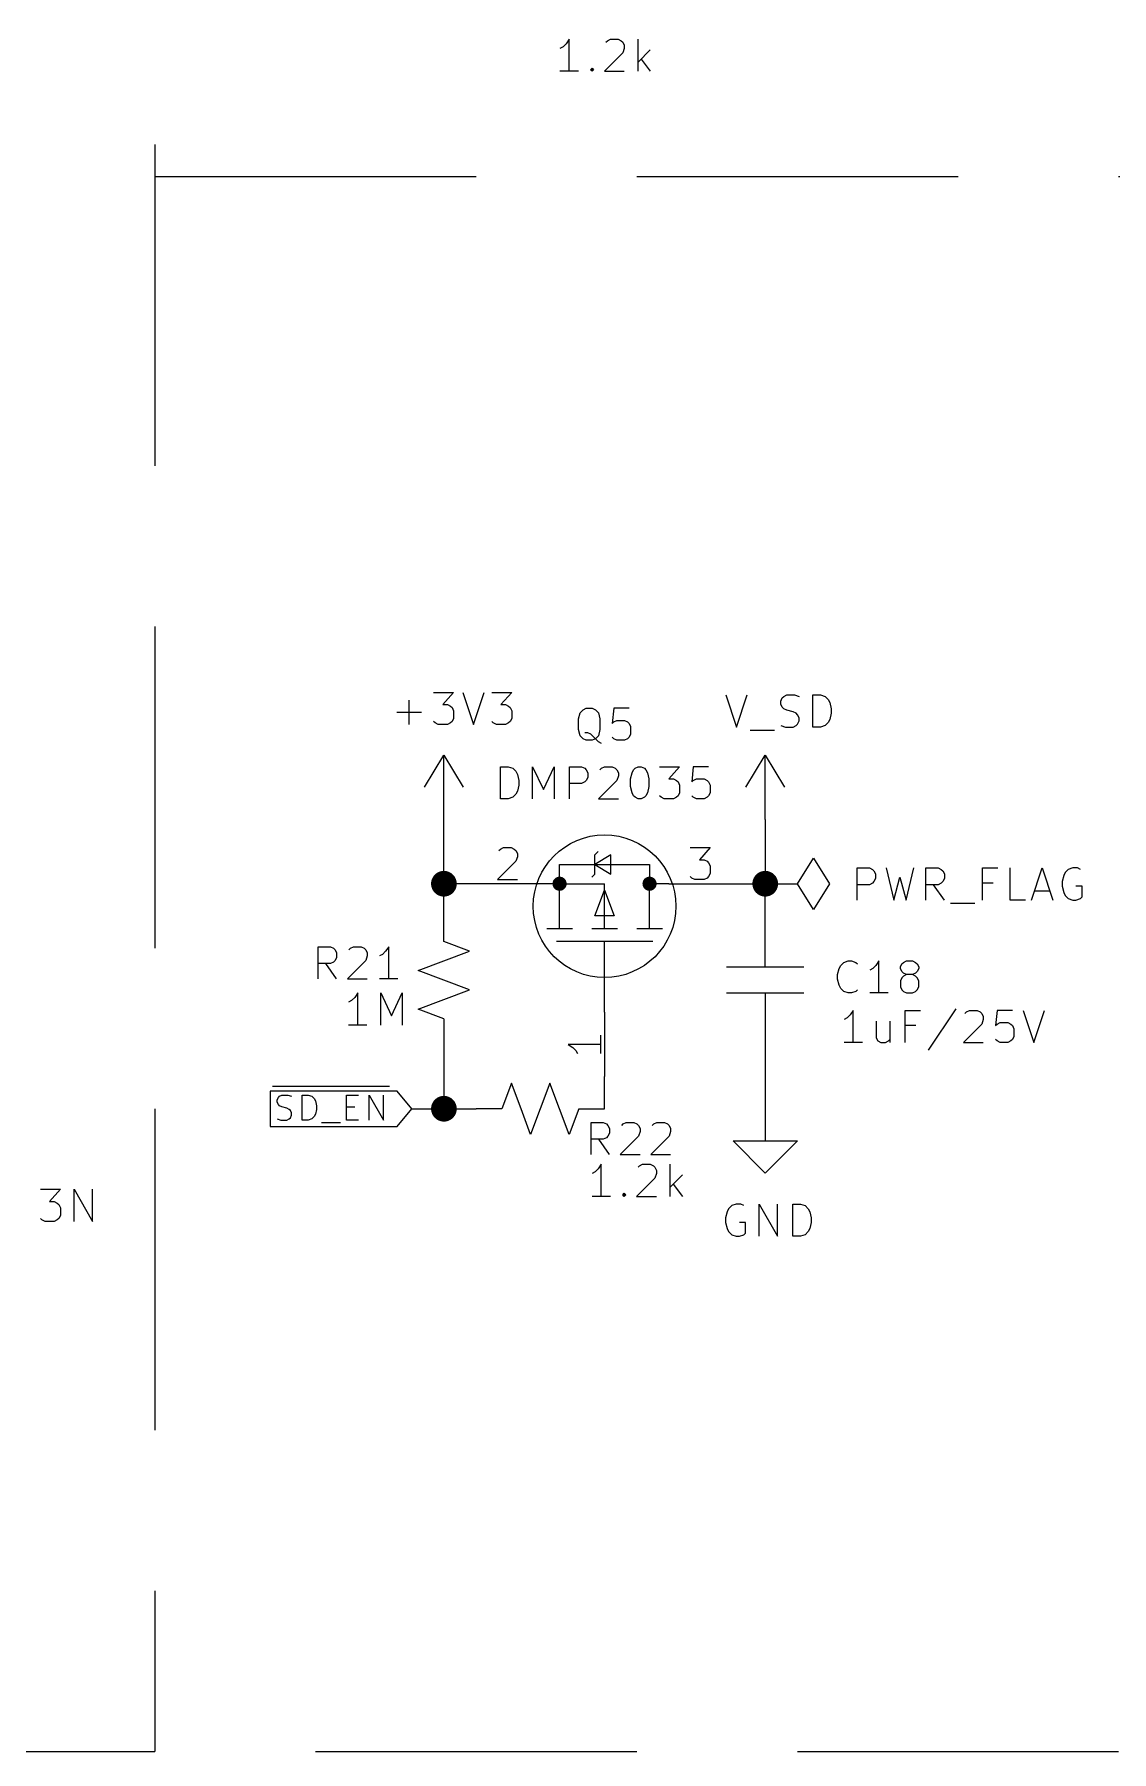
# Model space of a CAD drawing. Extents: x 0.4 to 16.1, y -11.3 to -0.4.
# Drawn here: x 6.813 to 8.489, y -6 to -3.329 of the extents above; entities that cross this region are included whole.
import ezdxf

# ---------------------------------------------------------------- set-up
doc = ezdxf.new("R2010")
doc.units = 0
doc.header["$MEASUREMENT"] = 0
doc.linetypes.add('DASHED', pattern=[0.75, 0.5, -0.25])
for name, color, linetype in [('BLUE3', 171, 'CONTINUOUS'), ('CYAN2', 4, 'CONTINUOUS'), ('GREEN2', 3, 'CONTINUOUS'), ('RED2', 1, 'CONTINUOUS')]:
    doc.layers.add(name, color=color, linetype=linetype)

msp = doc.modelspace()

# ---------------------------------------------------------------- linework, layer by layer
at = {"layer": 'BLUE3', "linetype": 'DASHED'}
for p, q in [((7, -0.5), (7, -6)), ((7, -3.55), (11.8, -3.55)), ((0.5, -6), (11.8, -6))]:
    msp.add_line(p, q, dxfattribs=at)
at = {"layer": 'CYAN2', "linetype": 'CONTINUOUS'}
for p, q in [((7.64493, -3.3363), (7.64017, -3.34344)), ((7.64493, -3.3863), (7.64493, -3.3363)), ((7.70207, -3.34106), (7.70446, -3.33869)), ((7.70446, -3.33869), (7.70922, -3.3363)), ((7.70922, -3.3363), (7.72112, -3.3363)), ((7.72112, -3.3363), (7.72589, -3.33869)), ((7.72589, -3.33869), (7.72826, -3.34106)), ((7.75207, -3.3863), (7.75207, -3.3363)), ((7.63541, -3.34821), (7.63065, -3.35059)), ((7.64017, -3.34344), (7.63541, -3.34821)), ((7.72826, -3.35773), (7.69969, -3.3863)), ((7.72826, -3.34106), (7.73065, -3.34583)), ((7.73065, -3.35059), (7.72826, -3.35773)), ((7.73065, -3.34583), (7.73065, -3.35059)), ((7.77112, -3.35297), (7.75207, -3.37202)), ((7.65922, -3.3863), (7.63065, -3.3863)), ((7.67826, -3.38392), (7.68065, -3.38154)), ((7.68065, -3.3863), (7.67826, -3.38392)), ((7.68065, -3.38154), (7.68303, -3.38392)), ((7.68065, -3.38154), (7.68065, -3.3863)), ((7.68303, -3.38392), (7.68065, -3.3863)), ((7.69969, -3.3863), (7.73065, -3.3863)), ((7.75683, -3.36726), (7.77112, -3.3863)), ((7.43405, -4.3523), (7.465, -4.3523)), ((7.465, -4.3523), (7.44833, -4.37135)), ((7.47928, -4.3523), (7.49595, -4.4023)), ((7.49595, -4.4023), (7.51262, -4.3523)), ((7.52452, -4.3523), (7.55547, -4.3523)), ((7.55547, -4.3523), (7.53881, -4.37135)), ((7.39595, -4.4023), (7.39595, -4.36421)), ((7.44833, -4.37135), (7.45547, -4.37135)), ((7.45547, -4.37135), (7.46024, -4.37373)), ((7.46024, -4.37373), (7.46262, -4.37611)), ((7.46262, -4.37611), (7.465, -4.38087)), ((7.53881, -4.37135), (7.54595, -4.37135)), ((7.54595, -4.37135), (7.55071, -4.37373)), ((7.55071, -4.37373), (7.55309, -4.37611)), ((7.55309, -4.37611), (7.55547, -4.38087)), ((7.6619, -4.38407), (7.66667, -4.37931)), ((7.66667, -4.37931), (7.67143, -4.37693)), ((7.67143, -4.37693), (7.68095, -4.37693)), ((7.68095, -4.37693), (7.68571, -4.37931)), ((7.68571, -4.37931), (7.69047, -4.38407)), ((7.71428, -4.37693), (7.7119, -4.40074)), ((7.73809, -4.37693), (7.71428, -4.37693)), ((7.88847, -4.3563), (7.90514, -4.4063)), ((7.90514, -4.4063), (7.92181, -4.3563)), ((7.97419, -4.36583), (7.97657, -4.36106)), ((7.97419, -4.37059), (7.97419, -4.36583)), ((7.97657, -4.37535), (7.97419, -4.37059)), ((7.97657, -4.36106), (7.97895, -4.35869)), ((7.97895, -4.37773), (7.97657, -4.37535)), ((7.97895, -4.35869), (7.98371, -4.3563)), ((7.98371, -4.38011), (7.97895, -4.37773)), ((7.98371, -4.3563), (7.99562, -4.3563)), ((7.99324, -4.38249), (7.98371, -4.38011)), ((7.99562, -4.3563), (8.00276, -4.35869)), ((8.02419, -4.4063), (8.02419, -4.3563)), ((8.02419, -4.3563), (8.03609, -4.3563)), ((8.03609, -4.3563), (8.04324, -4.35869)), ((8.04324, -4.35869), (8.048, -4.36344)), ((8.048, -4.36344), (8.05038, -4.36821)), ((8.05038, -4.36821), (8.05276, -4.37773)), ((8.05276, -4.37773), (8.05276, -4.38487)), ((7.3769, -4.38326), (7.415, -4.38326)), ((7.43643, -4.39992), (7.43405, -4.39754)), ((7.44119, -4.4023), (7.43643, -4.39992)), ((7.45547, -4.4023), (7.44119, -4.4023)), ((7.46024, -4.39992), (7.45547, -4.4023)), ((7.46262, -4.39754), (7.46024, -4.39992)), ((7.465, -4.39278), (7.46262, -4.39754)), ((7.465, -4.38087), (7.465, -4.39278)), ((7.5269, -4.39992), (7.52452, -4.39754)), ((7.53167, -4.4023), (7.5269, -4.39992)), ((7.54595, -4.4023), (7.53167, -4.4023)), ((7.55071, -4.39992), (7.54595, -4.4023)), ((7.55309, -4.39754), (7.55071, -4.39992)), ((7.55547, -4.39278), (7.55309, -4.39754)), ((7.55547, -4.38087), (7.55547, -4.39278)), ((7.65952, -4.39359), (7.6619, -4.38407)), ((7.65952, -4.41026), (7.65952, -4.39359)), ((7.69047, -4.38407), (7.69285, -4.39359)), ((7.69285, -4.39359), (7.69285, -4.41026)), ((7.7119, -4.40074), (7.71428, -4.39836)), ((7.71428, -4.39836), (7.71905, -4.39598)), ((7.71905, -4.39598), (7.73095, -4.39598)), ((7.73095, -4.39598), (7.73571, -4.39836)), ((7.73571, -4.39836), (7.73809, -4.40074)), ((7.73809, -4.40074), (7.74047, -4.4055)), ((7.74047, -4.4055), (7.74047, -4.41741)), ((7.97419, -4.40392), (7.98133, -4.4063)), ((7.98133, -4.4063), (7.99324, -4.4063)), ((7.998, -4.38487), (7.99324, -4.38249)), ((7.99324, -4.4063), (7.998, -4.40392)), ((8.00038, -4.38726), (7.998, -4.38487)), ((7.998, -4.40392), (8.00038, -4.40154)), ((8.00276, -4.39202), (8.00038, -4.38726)), ((8.00038, -4.40154), (8.00276, -4.39678)), ((8.00276, -4.39678), (8.00276, -4.39202)), ((8.03609, -4.4063), (8.02419, -4.4063)), ((8.04324, -4.40392), (8.03609, -4.4063)), ((8.048, -4.39916), (8.04324, -4.40392)), ((8.05038, -4.3944), (8.048, -4.39916)), ((8.05276, -4.38487), (8.05038, -4.3944)), ((7.6619, -4.41978), (7.65952, -4.41026)), ((7.66667, -4.42455), (7.6619, -4.41978)), ((7.67143, -4.42693), (7.66667, -4.42455)), ((7.67381, -4.41502), (7.66905, -4.41502)), ((7.68095, -4.42693), (7.67143, -4.42693)), ((7.67857, -4.41741), (7.67381, -4.41502)), ((7.68571, -4.42455), (7.67857, -4.41741)), ((7.68571, -4.42455), (7.68095, -4.42693)), ((7.69047, -4.41978), (7.68571, -4.42455)), ((7.69047, -4.42931), (7.68571, -4.42455)), ((7.69285, -4.41026), (7.69047, -4.41978)), ((7.69524, -4.43169), (7.69047, -4.42931)), ((7.71428, -4.42455), (7.7119, -4.42217)), ((7.71905, -4.42693), (7.71428, -4.42455)), ((7.73095, -4.42693), (7.71905, -4.42693)), ((7.73571, -4.42455), (7.73095, -4.42693)), ((7.73809, -4.42217), (7.73571, -4.42455)), ((7.74047, -4.41741), (7.73809, -4.42217)), ((7.92657, -4.41106), (7.96467, -4.41106)), ((7.53809, -4.51793), (7.53809, -4.46793)), ((7.53809, -4.46793), (7.55, -4.46793)), ((7.55, -4.46793), (7.55714, -4.47031)), ((7.55714, -4.47031), (7.5619, -4.47507)), ((7.5619, -4.47507), (7.56428, -4.47983)), ((7.56428, -4.47983), (7.56667, -4.48936)), ((7.58809, -4.51793), (7.58809, -4.46793)), ((7.58809, -4.46793), (7.60476, -4.50364)), ((7.60476, -4.50364), (7.62143, -4.46793)), ((7.62143, -4.46793), (7.62143, -4.51793)), ((7.64524, -4.51793), (7.64524, -4.46793)), ((7.64524, -4.46793), (7.66428, -4.46793)), ((7.66428, -4.46793), (7.66905, -4.47031)), ((7.66905, -4.47031), (7.67143, -4.47269)), ((7.67143, -4.47269), (7.67381, -4.47745)), ((7.67381, -4.48459), (7.67143, -4.48936)), ((7.67381, -4.47745), (7.67381, -4.48459)), ((7.69285, -4.47269), (7.69524, -4.47031)), ((7.69524, -4.47031), (7.7, -4.46793)), ((7.7, -4.46793), (7.7119, -4.46793)), ((7.7119, -4.46793), (7.71667, -4.47031)), ((7.71667, -4.47031), (7.71905, -4.47269)), ((7.71905, -4.47269), (7.72143, -4.47745)), ((7.72143, -4.48221), (7.71905, -4.48936)), ((7.72143, -4.47745), (7.72143, -4.48221)), ((7.74047, -4.48698), (7.74285, -4.47745)), ((7.74047, -4.49888), (7.74047, -4.48698)), ((7.74285, -4.47745), (7.74524, -4.47269)), ((7.74524, -4.47269), (7.74762, -4.47031)), ((7.74762, -4.47031), (7.75238, -4.46793)), ((7.75238, -4.46793), (7.75714, -4.46793)), ((7.75714, -4.46793), (7.7619, -4.47031)), ((7.7619, -4.47031), (7.76428, -4.47269)), ((7.76428, -4.47269), (7.76667, -4.47745)), ((7.76667, -4.47745), (7.76905, -4.48698)), ((7.76905, -4.48698), (7.76905, -4.49888)), ((7.78571, -4.46793), (7.81667, -4.46793)), ((7.81667, -4.46793), (7.8, -4.48698)), ((7.8, -4.48698), (7.80714, -4.48698)), ((7.80714, -4.48698), (7.8119, -4.48936)), ((7.83809, -4.46793), (7.83571, -4.49174)), ((7.8619, -4.46793), (7.83809, -4.46793)), ((7.83809, -4.48936), (7.84285, -4.48698)), ((7.84285, -4.48698), (7.85476, -4.48698)), ((7.85476, -4.48698), (7.85952, -4.48936)), ((7.5619, -4.51078), (7.55714, -4.51555)), ((7.56428, -4.50602), (7.5619, -4.51078)), ((7.56667, -4.4965), (7.56428, -4.50602)), ((7.56667, -4.48936), (7.56667, -4.4965)), ((7.66428, -4.49412), (7.64524, -4.49412)), ((7.66905, -4.49174), (7.66428, -4.49412)), ((7.67143, -4.48936), (7.66905, -4.49174)), ((7.71905, -4.48936), (7.69047, -4.51793)), ((7.74285, -4.50841), (7.74047, -4.49888)), ((7.74524, -4.51317), (7.74285, -4.50841)), ((7.74762, -4.51555), (7.74524, -4.51317)), ((7.76428, -4.51317), (7.7619, -4.51555)), ((7.76667, -4.50841), (7.76428, -4.51317)), ((7.76905, -4.49888), (7.76667, -4.50841)), ((7.78809, -4.51555), (7.78571, -4.51317)), ((7.8119, -4.48936), (7.81428, -4.49174)), ((7.81428, -4.51317), (7.8119, -4.51555)), ((7.81428, -4.49174), (7.81667, -4.4965)), ((7.81667, -4.50841), (7.81428, -4.51317)), ((7.81667, -4.4965), (7.81667, -4.50841)), ((7.83571, -4.49174), (7.83809, -4.48936)), ((7.83809, -4.51555), (7.83571, -4.51317)), ((7.85952, -4.48936), (7.8619, -4.49174)), ((7.8619, -4.51317), (7.85952, -4.51555)), ((7.8619, -4.49174), (7.86428, -4.4965)), ((7.86428, -4.50841), (7.8619, -4.51317)), ((7.86428, -4.4965), (7.86428, -4.50841)), ((7.55, -4.51793), (7.53809, -4.51793)), ((7.55714, -4.51555), (7.55, -4.51793)), ((7.69047, -4.51793), (7.72143, -4.51793)), ((7.75238, -4.51793), (7.74762, -4.51555)), ((7.75714, -4.51793), (7.75238, -4.51793)), ((7.7619, -4.51555), (7.75714, -4.51793)), ((7.79285, -4.51793), (7.78809, -4.51555)), ((7.80714, -4.51793), (7.79285, -4.51793)), ((7.8119, -4.51555), (7.80714, -4.51793)), ((7.84285, -4.51793), (7.83809, -4.51555)), ((7.85476, -4.51793), (7.84285, -4.51793)), ((7.85952, -4.51555), (7.85476, -4.51793)), ((8.09303, -4.6753), (8.09303, -4.6253)), ((8.09303, -4.6253), (8.11207, -4.6253)), ((8.11207, -4.6253), (8.11684, -4.62769)), ((8.11684, -4.62769), (8.11922, -4.63006)), ((8.11922, -4.64673), (8.11684, -4.64911)), ((8.11922, -4.63006), (8.1216, -4.63483)), ((8.1216, -4.64197), (8.11922, -4.64673)), ((8.1216, -4.63483), (8.1216, -4.64197)), ((8.13826, -4.6253), (8.15017, -4.6753)), ((8.15017, -4.6753), (8.15969, -4.63959)), ((8.15969, -4.63959), (8.16922, -4.6753)), ((8.16922, -4.6753), (8.18112, -4.6253)), ((8.20017, -4.6753), (8.20017, -4.6253)), ((8.20017, -4.6253), (8.21922, -4.6253)), ((8.21922, -4.6253), (8.22398, -4.62769)), ((8.22398, -4.62769), (8.22636, -4.63006)), ((8.22636, -4.64673), (8.22398, -4.64911)), ((8.22636, -4.63006), (8.22874, -4.63483)), ((8.22874, -4.64197), (8.22636, -4.64673)), ((8.22874, -4.63483), (8.22874, -4.64197)), ((8.28826, -4.6753), (8.28826, -4.6253)), ((8.28826, -4.6253), (8.31207, -4.6253)), ((8.33112, -4.6753), (8.33112, -4.6253)), ((8.36446, -4.6753), (8.38112, -4.6253)), ((8.38112, -4.6253), (8.39779, -4.6753)), ((8.41446, -4.63721), (8.41207, -4.64673)), ((8.41207, -4.64673), (8.41207, -4.65387)), ((8.41684, -4.63244), (8.41446, -4.63721)), ((8.4216, -4.62769), (8.41684, -4.63244)), ((8.42874, -4.6253), (8.4216, -4.62769)), ((8.43589, -4.6253), (8.42874, -4.6253)), ((8.44065, -4.62769), (8.43589, -4.6253)), ((8.11207, -4.65149), (8.09303, -4.65149)), ((8.11684, -4.64911), (8.11207, -4.65149)), ((8.21922, -4.65149), (8.20017, -4.65149)), ((8.22874, -4.6753), (8.21207, -4.65149)), ((8.22398, -4.64911), (8.21922, -4.65149)), ((8.30493, -4.64911), (8.28826, -4.64911)), ((8.36922, -4.66102), (8.39303, -4.66102)), ((8.41207, -4.65387), (8.41446, -4.6634)), ((8.41446, -4.6634), (8.41684, -4.66816)), ((8.41684, -4.66816), (8.4216, -4.67292)), ((8.4216, -4.67292), (8.42874, -4.6753)), ((8.44303, -4.65387), (8.4335, -4.65387)), ((8.4335, -4.6753), (8.44065, -4.67292)), ((8.44065, -4.67292), (8.44303, -4.67054)), ((8.44303, -4.67054), (8.44303, -4.65387)), ((8.23826, -4.68006), (8.27636, -4.68006)), ((8.35493, -4.6753), (8.33112, -4.6753)), ((8.42874, -4.6753), (8.4335, -4.6753)), ((7.25454, -4.79793), (7.25454, -4.74793)), ((7.25454, -4.74793), (7.27359, -4.74793)), ((7.27359, -4.74793), (7.27835, -4.75031)), ((7.27835, -4.75031), (7.28073, -4.75269)), ((7.28073, -4.75269), (7.28311, -4.75745)), ((7.30216, -4.75269), (7.30454, -4.75031)), ((7.30454, -4.75031), (7.3093, -4.74793)), ((7.3093, -4.74793), (7.3212, -4.74793)), ((7.3212, -4.74793), (7.32597, -4.75031)), ((7.32597, -4.75031), (7.32835, -4.75269)), ((7.32835, -4.75269), (7.33073, -4.75745)), ((7.36406, -4.74793), (7.3593, -4.75507)), ((7.36406, -4.79793), (7.36406, -4.74793)), ((7.27359, -4.77412), (7.25454, -4.77412)), ((7.28311, -4.79793), (7.26644, -4.77412)), ((7.27835, -4.77174), (7.27359, -4.77412)), ((7.28073, -4.76936), (7.27835, -4.77174)), ((7.28311, -4.76459), (7.28073, -4.76936)), ((7.28311, -4.75745), (7.28311, -4.76459)), ((7.32835, -4.76936), (7.29978, -4.79793)), ((7.33073, -4.76221), (7.32835, -4.76936)), ((7.33073, -4.75745), (7.33073, -4.76221)), ((7.35454, -4.75983), (7.34978, -4.76221)), ((7.3593, -4.75507), (7.35454, -4.75983)), ((8.06503, -4.78183), (8.06741, -4.77707)), ((8.06741, -4.77707), (8.07217, -4.77231)), ((8.07217, -4.77231), (8.07931, -4.76993)), ((8.07931, -4.76993), (8.08407, -4.76993)), ((8.08407, -4.76993), (8.09122, -4.77231)), ((8.09122, -4.77231), (8.0936, -4.77469)), ((8.12217, -4.77707), (8.11741, -4.78183)), ((8.12693, -4.76993), (8.12217, -4.77707)), ((8.12693, -4.81993), (8.12693, -4.76993)), ((8.16027, -4.77945), (8.16265, -4.77469)), ((8.16027, -4.78183), (8.16027, -4.77945)), ((8.16265, -4.77469), (8.16503, -4.77231)), ((8.16503, -4.77231), (8.16979, -4.76993)), ((8.16979, -4.76993), (8.17931, -4.76993)), ((8.17931, -4.76993), (8.18407, -4.77231)), ((8.18407, -4.77231), (8.18646, -4.77469)), ((8.18646, -4.77469), (8.18884, -4.77945)), ((8.18884, -4.77945), (8.18884, -4.78183)), ((7.29978, -4.79793), (7.33073, -4.79793)), ((7.37835, -4.79793), (7.34978, -4.79793)), ((8.06265, -4.79136), (8.06503, -4.78183)), ((8.06265, -4.7985), (8.06265, -4.79136)), ((8.06503, -4.80802), (8.06265, -4.7985)), ((8.06741, -4.81278), (8.06503, -4.80802)), ((8.11741, -4.78183), (8.11265, -4.78421)), ((8.16265, -4.78659), (8.16027, -4.78183)), ((8.16265, -4.79612), (8.16027, -4.80088)), ((8.16027, -4.80088), (8.16027, -4.81041)), ((8.16503, -4.78898), (8.16265, -4.78659)), ((8.16503, -4.79374), (8.16265, -4.79612)), ((8.16979, -4.79136), (8.16503, -4.78898)), ((8.16979, -4.79136), (8.16503, -4.79374)), ((8.17931, -4.79136), (8.16979, -4.79136)), ((8.18407, -4.78898), (8.17931, -4.79136)), ((8.18407, -4.79374), (8.17931, -4.79136)), ((8.18646, -4.78659), (8.18407, -4.78898)), ((8.18646, -4.79612), (8.18407, -4.79374)), ((8.18884, -4.78183), (8.18646, -4.78659)), ((8.18884, -4.80088), (8.18646, -4.79612)), ((8.18884, -4.81041), (8.18884, -4.80088)), ((7.30639, -4.83183), (7.30163, -4.83421)), ((7.31116, -4.82707), (7.30639, -4.83183)), ((7.31592, -4.81993), (7.31116, -4.82707)), ((7.31592, -4.86993), (7.31592, -4.81993)), ((7.35163, -4.86993), (7.35163, -4.81993)), ((7.35163, -4.81993), (7.3683, -4.85564)), ((7.3683, -4.85564), (7.38496, -4.81993)), ((7.38496, -4.81993), (7.38496, -4.86993)), ((8.07217, -4.81755), (8.06741, -4.81278)), ((8.07931, -4.81993), (8.07217, -4.81755)), ((8.08407, -4.81993), (8.07931, -4.81993)), ((8.09122, -4.81755), (8.08407, -4.81993)), ((8.0936, -4.81517), (8.09122, -4.81755)), ((8.14122, -4.81993), (8.11265, -4.81993)), ((8.16027, -4.81041), (8.16265, -4.81517)), ((8.16265, -4.81517), (8.16503, -4.81755)), ((8.16503, -4.81755), (8.16979, -4.81993)), ((8.16979, -4.81993), (8.17931, -4.81993)), ((8.17931, -4.81993), (8.18407, -4.81755)), ((8.18407, -4.81755), (8.18646, -4.81517)), ((8.18646, -4.81517), (8.18884, -4.81041)), ((8.07741, -4.85883), (8.07265, -4.86121)), ((8.08217, -4.85407), (8.07741, -4.85883)), ((8.08693, -4.84693), (8.08217, -4.85407)), ((8.08693, -4.89693), (8.08693, -4.84693)), ((8.16789, -4.89693), (8.16789, -4.84693)), ((8.16789, -4.84693), (8.19169, -4.84693)), ((8.24646, -4.84455), (8.2036, -4.90883)), ((8.26074, -4.85169), (8.26312, -4.84931)), ((8.26312, -4.84931), (8.26789, -4.84693)), ((8.26789, -4.84693), (8.27979, -4.84693)), ((8.27979, -4.84693), (8.28455, -4.84931)), ((8.28455, -4.84931), (8.28693, -4.85169)), ((8.28693, -4.85169), (8.28931, -4.85645)), ((8.28931, -4.86121), (8.28693, -4.86836)), ((8.28931, -4.85645), (8.28931, -4.86121)), ((8.31074, -4.84693), (8.30836, -4.87074)), ((8.33455, -4.84693), (8.31074, -4.84693)), ((8.35122, -4.84693), (8.36789, -4.89693)), ((8.36789, -4.89693), (8.38455, -4.84693)), ((7.3302, -4.86993), (7.30163, -4.86993)), ((8.12265, -4.86359), (8.12265, -4.88978)), ((8.14407, -4.86359), (8.14407, -4.89693)), ((8.18455, -4.87074), (8.16789, -4.87074)), ((8.28693, -4.86836), (8.25836, -4.89693)), ((8.30836, -4.87074), (8.31074, -4.86836)), ((8.31074, -4.86836), (8.3155, -4.86598)), ((8.3155, -4.86598), (8.32741, -4.86598)), ((8.32741, -4.86598), (8.33217, -4.86836)), ((8.33217, -4.86836), (8.33455, -4.87074)), ((8.33455, -4.87074), (8.33693, -4.8755)), ((8.33693, -4.88741), (8.33455, -4.89217)), ((8.33693, -4.8755), (8.33693, -4.88741)), ((8.10122, -4.89693), (8.07265, -4.89693)), ((8.12265, -4.88978), (8.12503, -4.89455)), ((8.12503, -4.89455), (8.12979, -4.89693)), ((8.12979, -4.89693), (8.13693, -4.89693)), ((8.13693, -4.89693), (8.14169, -4.89455)), ((8.14169, -4.89455), (8.14407, -4.89217)), ((8.25836, -4.89693), (8.28931, -4.89693)), ((8.31074, -4.89455), (8.30836, -4.89217)), ((8.3155, -4.89693), (8.31074, -4.89455)), ((8.32741, -4.89693), (8.3155, -4.89693)), ((8.33217, -4.89455), (8.32741, -4.89693)), ((8.33455, -4.89217), (8.33217, -4.89455)), ((7.67903, -5.0713), (7.67903, -5.0213)), ((7.67903, -5.0213), (7.69807, -5.0213)), ((7.69807, -5.0213), (7.70284, -5.02369)), ((7.72903, -5.02369), (7.73379, -5.0213)), ((7.73379, -5.0213), (7.74569, -5.0213)), ((7.74569, -5.0213), (7.75046, -5.02369)), ((7.77665, -5.02369), (7.78141, -5.0213)), ((7.78141, -5.0213), (7.79331, -5.0213)), ((7.79331, -5.0213), (7.79807, -5.02369)), ((7.69807, -5.04749), (7.67903, -5.04749)), ((7.7076, -5.0713), (7.69093, -5.04749)), ((7.70284, -5.04511), (7.69807, -5.04749)), ((7.70284, -5.02369), (7.70522, -5.02606)), ((7.70522, -5.04273), (7.70284, -5.04511)), ((7.70522, -5.02606), (7.7076, -5.03083)), ((7.7076, -5.03797), (7.70522, -5.04273)), ((7.7076, -5.03083), (7.7076, -5.03797)), ((7.75284, -5.04273), (7.72427, -5.0713)), ((7.72665, -5.02606), (7.72903, -5.02369)), ((7.75046, -5.02369), (7.75284, -5.02606)), ((7.75284, -5.02606), (7.75522, -5.03083)), ((7.75522, -5.03559), (7.75284, -5.04273)), ((7.75522, -5.03083), (7.75522, -5.03559)), ((7.80046, -5.04273), (7.77189, -5.0713)), ((7.77427, -5.02606), (7.77665, -5.02369)), ((7.79807, -5.02369), (7.80046, -5.02606)), ((7.80046, -5.02606), (7.80284, -5.03083)), ((7.80284, -5.03559), (7.80046, -5.04273)), ((7.80284, -5.03083), (7.80284, -5.03559)), ((7.72427, -5.0713), (7.75522, -5.0713)), ((7.77189, -5.0713), (7.80284, -5.0713)), ((7.68541, -5.09821), (7.68065, -5.10059)), ((7.69017, -5.09344), (7.68541, -5.09821)), ((7.69493, -5.0863), (7.69017, -5.09344)), ((7.69493, -5.1363), (7.69493, -5.0863)), ((7.75207, -5.09106), (7.75446, -5.08869)), ((7.75446, -5.08869), (7.75922, -5.0863)), ((7.75922, -5.0863), (7.77112, -5.0863)), ((7.77112, -5.0863), (7.77589, -5.08869)), ((7.77589, -5.08869), (7.77826, -5.09106)), ((7.77826, -5.09106), (7.78065, -5.09583)), ((7.78065, -5.10059), (7.77826, -5.10773)), ((7.78065, -5.09583), (7.78065, -5.10059)), ((7.80207, -5.1363), (7.80207, -5.0863)), ((6.82217, -5.1253), (6.85313, -5.1253)), ((6.85313, -5.1253), (6.83646, -5.14435)), ((6.87455, -5.1753), (6.87455, -5.1253)), ((6.87455, -5.1253), (6.90313, -5.1753)), ((6.90313, -5.1753), (6.90313, -5.1253)), ((7.77826, -5.10773), (7.74969, -5.1363)), ((7.82112, -5.10297), (7.80207, -5.12202)), ((7.80683, -5.11726), (7.82112, -5.1363)), ((6.83646, -5.14435), (6.8436, -5.14435)), ((6.8436, -5.14435), (6.84836, -5.14673)), ((6.84836, -5.14673), (6.85074, -5.14911)), ((6.85074, -5.14911), (6.85313, -5.15387)), ((6.85313, -5.15387), (6.85313, -5.16578)), ((7.70922, -5.1363), (7.68065, -5.1363)), ((7.72826, -5.13392), (7.73065, -5.13154)), ((7.73065, -5.1363), (7.72826, -5.13392)), ((7.73065, -5.13154), (7.73303, -5.13392)), ((7.73065, -5.13154), (7.73065, -5.1363)), ((7.73303, -5.13392), (7.73065, -5.1363)), ((7.74969, -5.1363), (7.78065, -5.1363)), ((7.89785, -5.15069), (7.89309, -5.15544)), ((7.905, -5.1483), (7.89785, -5.15069)), ((7.91214, -5.1483), (7.905, -5.1483)), ((7.9169, -5.15069), (7.91214, -5.1483)), ((7.94071, -5.1983), (7.94071, -5.1483)), ((7.94071, -5.1483), (7.96928, -5.1983)), ((7.96928, -5.1983), (7.96928, -5.1483)), ((7.99309, -5.1983), (7.99309, -5.1483)), ((7.99309, -5.1483), (8.005, -5.1483)), ((8.005, -5.1483), (8.01214, -5.15069)), ((8.01214, -5.15069), (8.0169, -5.15544)), ((6.82455, -5.17292), (6.82217, -5.17054)), ((6.82931, -5.1753), (6.82455, -5.17292)), ((6.8436, -5.1753), (6.82931, -5.1753)), ((6.84836, -5.17292), (6.8436, -5.1753)), ((6.85074, -5.17054), (6.84836, -5.17292)), ((6.85313, -5.16578), (6.85074, -5.17054)), ((7.89071, -5.16021), (7.88833, -5.16973)), ((7.88833, -5.16973), (7.88833, -5.17687)), ((7.88833, -5.17687), (7.89071, -5.1864)), ((7.89309, -5.15544), (7.89071, -5.16021)), ((7.91928, -5.17687), (7.90976, -5.17687)), ((7.91928, -5.19354), (7.91928, -5.17687)), ((8.0169, -5.15544), (8.01928, -5.16021)), ((8.01928, -5.16021), (8.02167, -5.16973)), ((8.02167, -5.17687), (8.01928, -5.1864)), ((8.02167, -5.16973), (8.02167, -5.17687)), ((7.89071, -5.1864), (7.89309, -5.19116)), ((7.89309, -5.19116), (7.89785, -5.19592)), ((7.89785, -5.19592), (7.905, -5.1983)), ((7.905, -5.1983), (7.90976, -5.1983)), ((7.90976, -5.1983), (7.9169, -5.19592)), ((7.9169, -5.19592), (7.91928, -5.19354)), ((8.005, -5.1983), (7.99309, -5.1983)), ((8.01214, -5.19592), (8.005, -5.1983)), ((8.0169, -5.19116), (8.01214, -5.19592)), ((8.01928, -5.1864), (8.0169, -5.19116))]:
    msp.add_line(p, q, dxfattribs=at)
at = {"layer": 'GREEN2', "linetype": 'CONTINUOUS'}
for p, q in [((7.45, -4.65), (7.45, -4.55)), ((7.95, -4.55), (7.95, -4.65)), ((7.5, -4.65), (7.45, -4.65)), ((7.45, -4.7), (7.45, -4.65)), ((7.9, -4.65), (7.95, -4.65)), ((7.95, -4.7), (7.95, -4.65)), ((7.45, -4.9), (7.45, -5)), ((7.95, -4.9), (7.95, -5)), ((7.7, -5), (7.7, -4.95)), ((7.4, -5), (7.45, -5)), ((7.45, -5), (7.5, -5))]:
    msp.add_line(p, q, dxfattribs=at)
at = {"layer": 'GREEN2', "const_width": 0.02}
for points in [[(7.44, -4.65, 1), (7.46, -4.65, 1)], [(7.94, -4.65, 1), (7.96, -4.65, 1)], [(7.44, -5, 1), (7.46, -5, 1)]]:
    msp.add_lwpolyline(points, format="xyb", close=True, dxfattribs=at)
at = {"layer": 'RED2', "linetype": 'CONTINUOUS'}
for p, q in [((7.42, -4.5), (7.45, -4.45)), ((7.45, -4.55), (7.45, -4.45)), ((7.45, -4.45), (7.48, -4.5)), ((7.92, -4.5), (7.95, -4.45)), ((7.95, -4.55), (7.95, -4.45)), ((7.95, -4.45), (7.98, -4.5)), ((7.53809, -4.596), (7.54285, -4.59361)), ((7.54285, -4.59361), (7.55476, -4.59361)), ((7.55476, -4.59361), (7.55952, -4.596)), ((7.83333, -4.59361), (7.86428, -4.59361)), ((7.86428, -4.59361), (7.84762, -4.61266)), ((7.5619, -4.61504), (7.53333, -4.64361)), ((7.53571, -4.59837), (7.53809, -4.596)), ((7.55952, -4.596), (7.5619, -4.59837)), ((7.5619, -4.59837), (7.56428, -4.60314)), ((7.56428, -4.6079), (7.5619, -4.61504)), ((7.56428, -4.60314), (7.56428, -4.6079)), ((7.63, -4.65), (7.63, -4.62)), ((7.63, -4.62), (7.77, -4.62)), ((7.685, -4.605), (7.69, -4.6)), ((7.685, -4.635), (7.685, -4.605)), ((7.71, -4.605), (7.685, -4.62)), ((7.685, -4.62), (7.71, -4.635)), ((7.71, -4.635), (7.71, -4.605)), ((7.77, -4.62), (7.77, -4.65)), ((7.84762, -4.61266), (7.85476, -4.61266)), ((7.85476, -4.61266), (7.85952, -4.61504)), ((7.85952, -4.61504), (7.8619, -4.61742)), ((7.8619, -4.61742), (7.86428, -4.62219)), ((8, -4.65), (8.025, -4.61)), ((8.025, -4.61), (8.05, -4.65)), ((7.53333, -4.64361), (7.56428, -4.64361)), ((7.68, -4.64), (7.685, -4.635)), ((7.83571, -4.64123), (7.83333, -4.63885)), ((7.84047, -4.64361), (7.83571, -4.64123)), ((7.85476, -4.64361), (7.84047, -4.64361)), ((7.85952, -4.64123), (7.85476, -4.64361)), ((7.8619, -4.63885), (7.85952, -4.64123)), ((7.86428, -4.63409), (7.8619, -4.63885)), ((7.86428, -4.62219), (7.86428, -4.63409)), ((7.6, -4.65), (7.5, -4.65)), ((7.63, -4.65), (7.6, -4.65)), ((7.63, -4.72), (7.63, -4.65)), ((7.63, -4.65), (7.7, -4.65)), ((7.685, -4.7), (7.7, -4.66)), ((7.7, -4.72), (7.7, -4.65)), ((7.7, -4.66), (7.715, -4.7)), ((7.77, -4.72), (7.77, -4.65)), ((7.8, -4.65), (7.77, -4.65)), ((7.8, -4.65), (7.9, -4.65)), ((7.95, -4.65), (8, -4.65)), ((8.025, -4.69), (8, -4.65)), ((8.05, -4.65), (8.025, -4.69)), ((7.45, -4.74), (7.45, -4.7)), ((7.715, -4.7), (7.685, -4.7)), ((7.95, -4.78), (7.95, -4.7)), ((7.65, -4.72), (7.61, -4.72)), ((7.72, -4.72), (7.68, -4.72)), ((7.79, -4.72), (7.75, -4.72)), ((7.49, -4.755), (7.45, -4.74)), ((7.775, -4.74), (7.625, -4.74)), ((7.7, -4.85), (7.7, -4.74)), ((7.41, -4.785), (7.45, -4.77)), ((7.45, -4.77), (7.49, -4.755)), ((8.01, -4.78), (7.89, -4.78)), ((7.45, -4.8), (7.41, -4.785)), ((7.49, -4.815), (7.45, -4.8)), ((7.41, -4.845), (7.45, -4.83)), ((7.45, -4.83), (7.49, -4.815)), ((8.01, -4.82), (7.89, -4.82)), ((7.95, -4.82), (7.95, -4.9)), ((7.45, -4.86), (7.41, -4.845)), ((7.45, -4.86), (7.45, -4.9)), ((7.7, -4.85), (7.7, -4.95)), ((7.69361, -4.88571), (7.69361, -4.91428)), ((7.69361, -4.9), (7.64361, -4.9)), ((7.64361, -4.9), (7.65076, -4.90476)), ((7.65076, -4.90476), (7.65552, -4.90952)), ((7.65552, -4.90952), (7.6579, -4.91428)), ((7.1832, -4.9649), (7.22034, -4.9649)), ((7.22034, -4.9649), (7.25934, -4.9649)), ((7.25934, -4.9649), (7.28905, -4.9649)), ((7.28905, -4.9649), (7.32434, -4.9649)), ((7.32434, -4.9649), (7.3652, -4.9649)), ((7.555, -4.96), (7.54, -5)), ((7.57, -5), (7.555, -4.96)), ((7.615, -4.96), (7.6, -5)), ((7.63, -5), (7.615, -4.96)), ((7.37738, -4.9725), (7.17939, -4.9725)), ((7.17939, -4.9725), (7.17939, -5)), ((7.19062, -4.98607), (7.19248, -4.98235)), ((7.19062, -4.98978), (7.19062, -4.98607)), ((7.19248, -4.9935), (7.19062, -4.98978)), ((7.19248, -4.98235), (7.19434, -4.9805)), ((7.19434, -4.99535), (7.19248, -4.9935)), ((7.19434, -4.9805), (7.19805, -4.97864)), ((7.19805, -4.97864), (7.20734, -4.97864)), ((7.20734, -4.97864), (7.21291, -4.9805)), ((7.22962, -5.01764), (7.22962, -4.97864)), ((7.22962, -4.97864), (7.23891, -4.97864)), ((7.23891, -4.97864), (7.24448, -4.9805)), ((7.24448, -4.9805), (7.2482, -4.98421)), ((7.2482, -4.98421), (7.25005, -4.98793)), ((7.25005, -4.98793), (7.25191, -4.99535)), ((7.29834, -5.01764), (7.29834, -4.97864)), ((7.29834, -4.97864), (7.31691, -4.97864)), ((7.33362, -5.01764), (7.33362, -4.97864)), ((7.33362, -4.97864), (7.35591, -5.01764)), ((7.35591, -5.01764), (7.35591, -4.97864)), ((7.4, -5), (7.37738, -4.9725)), ((7.17939, -5), (7.17939, -5.0275)), ((7.19062, -5.01578), (7.1962, -5.01764)), ((7.19805, -4.99721), (7.19434, -4.99535)), ((7.1962, -5.01764), (7.20548, -5.01764)), ((7.20548, -4.99907), (7.19805, -4.99721)), ((7.2092, -5.00093), (7.20548, -4.99907)), ((7.20548, -5.01764), (7.2092, -5.01578)), ((7.21105, -5.00278), (7.2092, -5.00093)), ((7.2092, -5.01578), (7.21105, -5.01393)), ((7.21291, -5.0065), (7.21105, -5.00278)), ((7.21105, -5.01393), (7.21291, -5.01021)), ((7.21291, -5.01021), (7.21291, -5.0065)), ((7.23891, -5.01764), (7.22962, -5.01764)), ((7.24448, -5.01578), (7.23891, -5.01764)), ((7.2482, -5.01207), (7.24448, -5.01578)), ((7.25005, -5.00835), (7.2482, -5.01207)), ((7.25191, -5.00093), (7.25005, -5.00835)), ((7.25191, -4.99535), (7.25191, -5.00093)), ((7.25934, -5.02135), (7.28905, -5.02135)), ((7.29834, -4.99721), (7.31134, -4.99721)), ((7.31691, -5.01764), (7.29834, -5.01764)), ((7.37738, -5.0275), (7.4, -5)), ((7.54, -5), (7.5, -5)), ((7.585, -5.04), (7.57, -5)), ((7.6, -5), (7.585, -5.04)), ((7.645, -5.04), (7.63, -5)), ((7.66, -5), (7.645, -5.04)), ((7.66, -5), (7.7, -5)), ((7.95, -5), (7.95, -5.05)), ((7.17939, -5.0275), (7.37738, -5.0275)), ((7.95, -5.1), (7.9, -5.05)), ((7.9, -5.05), (7.95, -5.05)), ((7.95, -5.05), (8, -5.05)), ((8, -5.05), (7.95, -5.1))]:
    msp.add_line(p, q, dxfattribs=at)
at = {"layer": 'RED2', "const_width": 0.011}
for points in [[(7.6245, -4.65, 1), (7.6355, -4.65, 1)], [(7.7645, -4.65, 1), (7.7755, -4.65, 1)]]:
    msp.add_lwpolyline(points, format="xyb", close=True, dxfattribs=at)
at = {"layer": 'RED2'}
msp.add_circle((7.7, -4.685), 0.111, dxfattribs=at)

doc.saveas('drawing.dxf')
